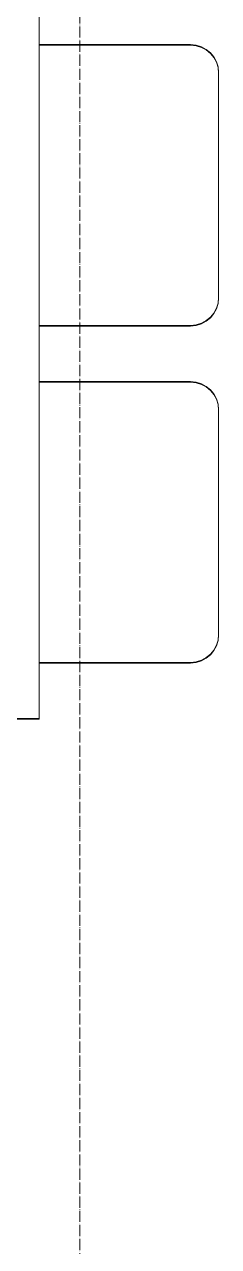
# Model space of a CAD drawing. Header units: millimetres. Extents: x -32 to 417638015, y -35 to 175284279.
# Drawn here: x 416310506 to 416310852, y 175236391 to 175238566 of the extents above; entities that cross this region are included whole.
import ezdxf

# ---------------------------------------------------------------- set-up
doc = ezdxf.new("R2010")
doc.units = ezdxf.units.MM
doc.linetypes.add('ADSK_Линия сетки', pattern=[25, 20, -2.5, 0, -2.5])
for name, color, linetype, lineweight in [('_ЭМ_ТХобщее_слой', 7, 'Continuous', 30), ('Оси', 253, 'Continuous', 9), ('ТХ', 5, 'Continuous', 0), ('ШТРИХОВКА', 252, 'Continuous', 15)]:
    doc.layers.add(name, color=color, linetype=linetype, lineweight=lineweight)
doc.layers.add('ЭОМ_Лотки рабочие', color=5, linetype='Continuous')

# ---------------------------------------------------------------- blocks, each defined once
blk = doc.blocks.new('ТХ 1 этаж.')
at = {"layer": 'ТХ', "color": 252, "true_color": 0x939598}
blk.add_lwpolyline([(52390.7, 6164.3), (53190.7, 6164.3), (53190.7, 4264.3), (52390.7, 4264.3)], close=True, dxfattribs=at)
for points in [[(53460.7, 5464.3), (53190.7, 5464.3), (53190.7, 4964.3), (53460.7, 4964.3)], [(53510.7, 5014.3), (53510.7, 5414.3)], [(53460.7, 4864.3), (53190.7, 4864.3), (53190.7, 4364.3), (53460.7, 4364.3)], [(53510.7, 4414.3), (53510.7, 4814.3)]]:
    blk.add_lwpolyline(points, dxfattribs=at)
for centre, start, end in [((53460.7, 5414.3), 0, 90), ((53460.7, 5014.3), 270, 0), ((53460.7, 4814.3), 0, 90), ((53460.7, 4414.3), 270, 0)]:
    blk.add_arc(centre, 50, start, end, dxfattribs=at)
blk = doc.blocks.new('1 этаж')
at = {"layer": 'Оси', "color": 8, "linetype": 'ADSK_Линия сетки'}
blk.add_line((46406.766, -4162.595), (46406.766, 44411.9), dxfattribs=at)
at = {"layer": 'ЭОМ_Лотки рабочие'}
blk.add_blockref('ТХ 1 этаж.', (-6856.492, 1554.379), dxfattribs=at)
blk = doc.blocks.new('_ЭМ_ТХ2_1этаж')
at = {"layer": 'ТХ', "color": 252, "true_color": 0x939598}
blk.add_lwpolyline([(163538.6, -63029.2), (164338.6, -63029.2), (164338.6, -64929.2), (163538.6, -64929.2)], close=True, dxfattribs=at)
for points in [[(164608.6, -63729.2), (164338.6, -63729.2), (164338.6, -64229.2), (164608.6, -64229.2)], [(164658.6, -64179.2), (164658.6, -63779.2)], [(164608.6, -64329.2), (164338.6, -64329.2), (164338.6, -64829.2), (164608.6, -64829.2)], [(164658.6, -64779.2), (164658.6, -64379.2)]]:
    blk.add_lwpolyline(points, dxfattribs=at)
for centre, start, end in [((164608.6, -63779.2), 0, 90), ((164608.6, -64179.2), 270, 0), ((164608.6, -64379.2), 0, 90), ((164608.6, -64779.2), 270, 0)]:
    blk.add_arc(centre, 50, start, end, dxfattribs=at)

msp = doc.modelspace()

# ---------------------------------------------------------------- block references
at = {"layer": '_ЭМ_ТХобщее_слой', "lineweight": 50}
msp.add_blockref('_ЭМ_ТХ2_1этаж', (416146193.7, 175302259.6), dxfattribs=at)
at = {"layer": 'ШТРИХОВКА'}
msp.add_blockref('1 этаж', (416264198.1, 175231510.7), dxfattribs=at)

doc.saveas('drawing.dxf')
